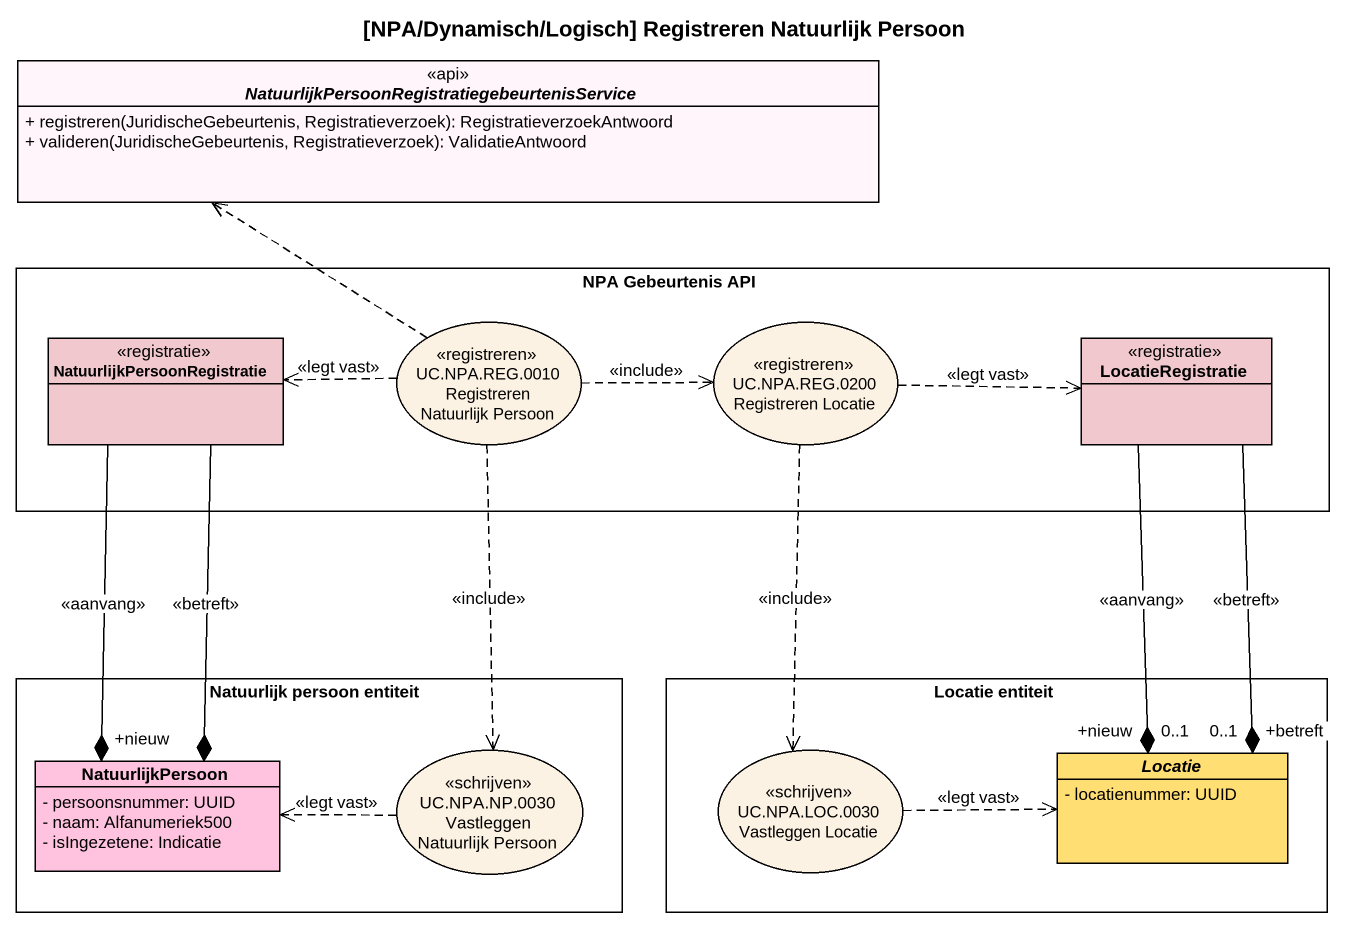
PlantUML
@startuml
title [NPA/Dynamisch/Logisch] Registreren Natuurlijk Persoon
allowmixing
hide circle
hide empty members
skinparam classAttributeIconSize 0
interface "NatuurlijkPersoonRegistratiegebeurtenisService" as NatuurlijkPersoonRegistratie <<api>> #FFF5FA {
  + registreren(JuridischeGebeurtenis, Registratieverzoek): RegistratieverzoekAntwoord
  + valideren(JuridischeGebeurtenis, Registratieverzoek): ValidatieAntwoord
}
rectangle "NPA Gebeurtenis API" as NPA_Gebeurtenis_API {
  class "NatuurlijkPersoonRegistratie" as NatuurlijkPersoonRegistratie_2 <<registratie>> #F0C8CD
  usecase "UC.NPA.REG.0010 Registreren Natuurlijk Persoon" as UC_NPA_REG_0010_Registreren <<registreren>>
  usecase "UC.NPA.REG.0200 Registreren Locatie" as UC_NPA_REG_0200_Registreren <<registreren>>
  class LocatieRegistratie <<registratie>> #F0C8CD
}
rectangle "Natuurlijk persoon entiteit" as Natuurlijk_persoon_entiteit {
  class NatuurlijkPersoon #FFC3DF {
    - persoonsnummer: UUID
    - naam: Alfanumeriek500
    - isIngezetene: Indicatie
  }
  usecase "UC.NPA.NP.0030 Vastleggen Natuurlijk Persoon" as UC_NPA_NP_0030_Vastleggen <<schrijven>>
}
rectangle "Locatie entiteit" as Locatie_entiteit {
  usecase "UC.NPA.LOC.0030 Vastleggen Locatie" as UC_NPA_LOC_0030_Vastleggen <<schrijven>>
  abstract class Locatie #FFDE73 {
    - locatienummer: UUID
  }
}
NatuurlijkPersoonRegistratie_2 --* NatuurlijkPersoon : <<betreft>>
NatuurlijkPersoonRegistratie_2 --* "+nieuw" NatuurlijkPersoon : <<aanvang>>
UC_NPA_REG_0010_Registreren .up.> NatuurlijkPersoonRegistratie
UC_NPA_REG_0010_Registreren .left.> NatuurlijkPersoonRegistratie_2 : <<legt vast>>
UC_NPA_REG_0010_Registreren .right.> UC_NPA_REG_0200_Registreren : <<include>>
UC_NPA_REG_0010_Registreren ..> UC_NPA_NP_0030_Vastleggen : <<include>>
UC_NPA_REG_0200_Registreren .right.> LocatieRegistratie : <<legt vast>>
UC_NPA_REG_0200_Registreren ..> UC_NPA_LOC_0030_Vastleggen : <<include>>
LocatieRegistratie --* "+betreft\n0..1" Locatie : <<betreft>>
LocatieRegistratie --* "+nieuw\n0..1" Locatie : <<aanvang>>
UC_NPA_NP_0030_Vastleggen .left.> NatuurlijkPersoon : <<legt vast>>
UC_NPA_LOC_0030_Vastleggen .right.> Locatie : <<legt vast>>
@enduml
